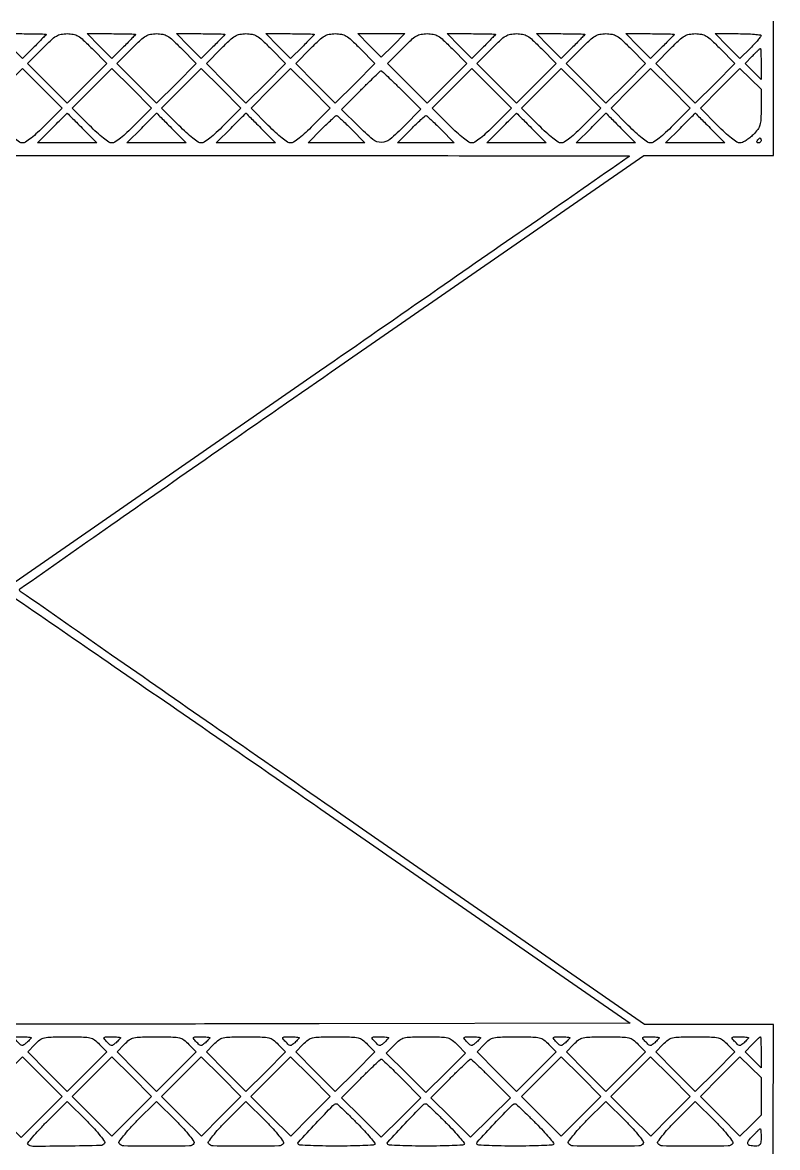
# Model space of a CAD drawing. Extents: x 0 to 836, y 5 to 589.
# Drawn here: x 448.59 to 474.32, y 217.88 to 256.21 of the extents above; entities that cross this region are included whole.
import ezdxf

# ---------------------------------------------------------------- set-up
doc = ezdxf.new("R2010")
doc.units = 0
doc.header["$MEASUREMENT"] = 0

msp = doc.modelspace()

# ---------------------------------------------------------------- linework, layer by layer
for points in [[(201.712326, 537.783562, -0.000001), (217.055896, 537.76491, -0.426088)], [(546.939, 229.3929, -0.000106), (546.943559, 250.949215, -0.000176), (546.957638, 269.095817, -0.000001), (546.976289, 285.583213, -0.415883)], [(836.0595, 588.6891), (420.497259, 588.710259, 0.000013), (261.145696, 588.714318, 0.000021), (126.989856, 588.708632), (4.934769, 588.698274, 0.19889), (4.878609, 588.675009, 0.198853), (4.855343, 588.618859), (4.83877, 516.273901, 0.000036), (4.826254, 436.744061, 0.000021), (4.8222, 342.282364), (4.8222, 95.946129), (4.469225, 95.920114, 0.031904), (4.160456, 95.877435, 0.315999), (4.075312, 95.787407, 0.415411), (4.137995, 95.703578, 0.035338), (4.43445, 95.6826), (4.8222, 95.6826), (4.8222, 50.2101), (4.8222, 4.7376), (420.462, 4.7376), (836.1018, 4.7376)], [(201.712326, 185.847562, -0.000001), (217.055896, 185.82891, -0.426088)], [(604.852986, 529.408162, -0.000002), (620.423836, 529.389509, -0.550615)], [(238.738155, 529.614638, -0.000002), (224.300981, 529.63329, -0.415836)], [(308.18842, 529.408162, -0.000002), (322.638019, 529.38951, -0.415836)], [(531.796111, 538.074638, -0.000002), (517.6951, 538.093291, -0.426056)], [(413.368417, 538.074638, -0.000002), (399.676779, 538.093291, -0.415815)], [(206.267293, 233.405114, -0.000001), (217.051222, 233.389599, -0.0589)], [(77.850638, 481.579418, -0.000002), (77.869294, 494.031443, -0.550517)], [(336.166934, 548.220763, -0.000002), (326.827688, 548.233536, -0.413812)], [(77.644162, 421.684687, -0.000002), (77.625507, 409.236574, -0.415775)], [(689.941022, 529.408162, -0.000003), (701.809045, 529.389505, -0.550493)], [(835.429914, 203.53197, -0.00002), (835.42504, 321.569549)], [(604.231838, 387.151416, -0.000003), (604.250494, 398.693431, -0.41574)], [(260.324089, 280.728444, -0.000002), (260.333986, 287.287743, -0.41377)], [(353.559855, 272.839759, -0.000004), (353.57633, 280.595162, -0.413589)], [(383.928812, 310.049111, -0.000004), (389.14615, 310.039211, -0.413656)], [(353.273145, 235.606241, -0.000004), (353.25667, 227.850838, -0.413589)], [(459.33088, 263.455003, 0.000017), (455.324137, 266.22906, 0.000027), (451.906001, 268.595156, 0.000004), (448.874149, 270.69358, 0.001686)], [(598.142374, 133.226362, -0.000004), (607.061927, 133.207701, -0.425827)], [(474.162277, 214.01685), (474.183854, 222.075), (471.985983, 222.075), (469.788112, 222.075), (459.147506, 229.4408, -0.000281), (455.065876, 232.269646, -0.000466), (451.625847, 234.661444, -0.000015), (448.515937, 236.828162, -0.154751), (448.483986, 236.869741, -0.339248), (448.497138, 236.911368, -0.000026), (451.597494, 239.081052, -0.000782), (455.031651, 241.476084, -0.00047), (459.115338, 244.308942), (469.769604, 251.685), (471.976302, 251.685), (474.183, 251.685), (474.183, 253.9692), (474.183, 256.2534)], [(430.776674, 217.500614, -0.000093), (446.15925, 217.504719)]]:
    msp.add_lwpolyline(points, format="xyb")
for points in [[(449.3952, 255.80607, -0.191991), (449.388715, 255.789804, -0.00116), (449.276262, 255.671737, -0.004547), (449.145518, 255.537567, -0.002853), (448.990305, 255.382933), (448.58541, 254.984126), (448.168635, 255.407263), (447.751861, 255.8304), (448.57353, 255.8304, -0.002775), (448.888598, 255.828651, -0.004626), (449.153835, 255.823253, -0.00086), (449.385601, 255.815991, -0.404568)], [(450.961298, 255.321791), (451.4646, 254.813182), (450.788135, 254.136717), (450.11167, 253.460252), (449.438502, 254.137392), (448.765335, 254.814531), (449.267969, 255.322466, -0.009579), (449.566143, 255.612456, -0.052997), (449.744526, 255.747063, -0.085743), (449.906257, 255.809694, -0.049642), (450.1143, 255.8304, -0.049684), (450.322385, 255.809672, -0.08576), (450.484174, 255.74698, -0.052959), (450.662692, 255.612227, -0.009557)], [(452.4408, 255.80607, -0.191991), (452.434315, 255.789804, -0.00116), (452.321862, 255.671737, -0.004547), (452.191118, 255.537567, -0.002853), (452.035905, 255.382933), (451.63101, 254.984126), (451.214235, 255.407263), (450.797461, 255.8304), (451.61913, 255.8304, -0.002775), (451.934198, 255.828651, -0.004626), (452.199435, 255.823253, -0.00086), (452.431201, 255.815991, -0.404568)], [(454.006898, 255.321791), (454.5102, 254.813182), (453.833735, 254.136717), (453.15727, 253.460252), (452.484102, 254.137392), (451.810935, 254.814531), (452.313569, 255.322466, -0.009579), (452.611743, 255.612456, -0.052997), (452.790126, 255.747063, -0.085743), (452.951857, 255.809694, -0.049642), (453.1599, 255.8304, -0.049684), (453.367985, 255.809672, -0.08576), (453.529774, 255.74698, -0.052959), (453.708292, 255.612227, -0.009557)], [(455.4864, 255.80607, -0.191991), (455.479915, 255.789804, -0.00116), (455.367462, 255.671737, -0.004547), (455.236718, 255.537567, -0.002853), (455.081505, 255.382933), (454.67661, 254.984126), (454.259835, 255.407263), (453.843061, 255.8304), (454.66473, 255.8304, -0.002775), (454.979798, 255.828651, -0.004626), (455.245035, 255.823253, -0.00086), (455.476801, 255.815991, -0.404568)], [(457.052498, 255.321791), (457.5558, 254.813182), (456.879335, 254.136717), (456.20287, 253.460252), (455.529702, 254.137392), (454.856535, 254.814531), (455.359169, 255.322466, -0.009579), (455.657343, 255.612456, -0.052997), (455.835726, 255.747063, -0.085743), (455.997457, 255.809694, -0.049642), (456.2055, 255.8304, -0.049684), (456.413585, 255.809672, -0.08576), (456.575374, 255.74698, -0.052959), (456.753892, 255.612227, -0.009557)], [(458.532, 255.80607, -0.191991), (458.525515, 255.789804, -0.00116), (458.413062, 255.671737, -0.004547), (458.282318, 255.537567, -0.002853), (458.127105, 255.382933), (457.72221, 254.984126), (457.305435, 255.407263), (456.888661, 255.8304), (457.71033, 255.8304, -0.002775), (458.025398, 255.828651, -0.004626), (458.290635, 255.823253, -0.00086), (458.522401, 255.815991, -0.404568)], [(460.098098, 255.321791), (460.6014, 254.813182), (459.924935, 254.136717), (459.24847, 253.460252), (458.575302, 254.137392), (457.902135, 254.814531), (458.404769, 255.322466, -0.009579), (458.702943, 255.612456, -0.052997), (458.881326, 255.747063, -0.085743), (459.043057, 255.809694, -0.049642), (459.2511, 255.8304, -0.049684), (459.459185, 255.809672, -0.08576), (459.620974, 255.74698, -0.052959), (459.799492, 255.612227, -0.009557)], [(463.228298, 255.321791), (463.7316, 254.813182), (463.055135, 254.136717), (462.37867, 253.460252), (461.705502, 254.137392), (461.032335, 254.814531), (461.534969, 255.322466, -0.009579), (461.833143, 255.612456, -0.052997), (462.011526, 255.747063, -0.085743), (462.173257, 255.809694, -0.049642), (462.3813, 255.8304, -0.049684), (462.589385, 255.809672, -0.08576), (462.751174, 255.74698, -0.052959), (462.929692, 255.612227, -0.009557)], [(464.7078, 255.80607, -0.191991), (464.701315, 255.789804, -0.00116), (464.588862, 255.671737, -0.004547), (464.458118, 255.537567, -0.002853), (464.302905, 255.382933), (463.89801, 254.984126), (463.481235, 255.407263), (463.064461, 255.8304), (463.88613, 255.8304, -0.002775), (464.201198, 255.828651, -0.004626), (464.466435, 255.823253, -0.00086), (464.698201, 255.815991, -0.404568)], [(466.273898, 255.321791), (466.7772, 254.813182), (466.100735, 254.136717), (465.42427, 253.460252), (464.751102, 254.137392), (464.077935, 254.814531), (464.580569, 255.322466, -0.009579), (464.878743, 255.612456, -0.052997), (465.057126, 255.747063, -0.085743), (465.218857, 255.809694, -0.049642), (465.4269, 255.8304, -0.049684), (465.634985, 255.809672, -0.08576), (465.796774, 255.74698, -0.052959), (465.975292, 255.612227, -0.009557)], [(467.7534, 255.80607, -0.191991), (467.746915, 255.789804, -0.00116), (467.634462, 255.671737, -0.004547), (467.503718, 255.537567, -0.002853), (467.348505, 255.382933), (466.94361, 254.984126), (466.526835, 255.407263), (466.110061, 255.8304), (466.93173, 255.8304, -0.002775), (467.246798, 255.828651, -0.004626), (467.512035, 255.823253, -0.00086), (467.743801, 255.815991, -0.404568)], [(469.319498, 255.321791), (469.8228, 254.813182), (469.146335, 254.136717), (468.46987, 253.460252), (467.796702, 254.137392), (467.123535, 254.814531), (467.626169, 255.322466, -0.009579), (467.924343, 255.612456, -0.052997), (468.102726, 255.747063, -0.085743), (468.264457, 255.809694, -0.049642), (468.4725, 255.8304, -0.049684), (468.680585, 255.809672, -0.08576), (468.842374, 255.74698, -0.052959), (469.020892, 255.612227, -0.009557)], [(470.799, 255.80607, -0.191991), (470.792515, 255.789804, -0.00116), (470.680062, 255.671737, -0.004547), (470.549318, 255.537567, -0.002853), (470.394105, 255.382933), (469.98921, 254.984126), (469.572435, 255.407263), (469.155661, 255.8304), (469.97733, 255.8304, -0.002775), (470.292398, 255.828651, -0.004626), (470.557635, 255.823253, -0.00086), (470.789401, 255.815991, -0.404568)], [(472.365098, 255.321791), (472.8684, 254.813182), (472.191935, 254.136717), (471.51547, 253.460252), (470.842302, 254.137392), (470.169135, 254.814531), (470.671769, 255.322466, -0.009579), (470.969943, 255.612456, -0.052997), (471.148326, 255.747063, -0.085743), (471.310057, 255.809694, -0.049642), (471.5181, 255.8304, -0.049684), (471.726185, 255.809672, -0.08576), (471.887974, 255.74698, -0.052959), (472.066492, 255.612227, -0.009557)], [(473.76, 255.763414, -0.17053), (473.745757, 255.722868, -0.008313), (473.653445, 255.61153, -0.012715), (473.536239, 255.481689, -0.008761), (473.397259, 255.340425), (473.034518, 254.984422), (472.617889, 255.407411), (472.201261, 255.8304), (472.98063, 255.8304, -0.008061), (473.27946, 255.825582, -0.013375), (473.53106, 255.810723, -0.006979), (473.736085, 255.790215, -0.381304)], [(473.76, 254.795677), (473.76, 254.268554), (473.488564, 254.53999), (473.217128, 254.811426), (473.462092, 255.067113, -0.005043), (473.557893, 255.165109, -0.007778), (473.642874, 255.247692, -0.003273), (473.716555, 255.316193, -0.18777), (473.733528, 255.3228, -0.396752), (473.744243, 255.312709, -0.002451), (473.752224, 255.167958, -0.007838), (473.758097, 254.997798, -0.004707)], [(449.353711, 252.701017, -0.012199), (449.104691, 252.462028, -0.019816), (448.880618, 252.272979, -0.01918), (448.693734, 252.138758, -0.14717), (448.5915, 252.108, -0.147121), (448.489298, 252.138738, -0.019196), (448.302551, 252.272815, -0.01983), (448.078679, 252.461658, -0.012217), (447.829958, 252.700343), (447.242154, 253.292686), (447.915512, 253.970017), (448.58887, 254.647348), (449.265527, 253.970691), (449.942184, 253.294034)], [(452.399311, 252.701017, -0.012199), (452.150291, 252.462028, -0.019816), (451.926218, 252.272979, -0.01918), (451.739334, 252.138758, -0.14717), (451.6371, 252.108, -0.147121), (451.534898, 252.138738, -0.019196), (451.348151, 252.272815, -0.01983), (451.124279, 252.461658, -0.012217), (450.875558, 252.700343), (450.287754, 253.292686), (450.961112, 253.970017), (451.63447, 254.647348), (452.311127, 253.970691), (452.987784, 253.294034)], [(455.444911, 252.701017, -0.012199), (455.195891, 252.462028, -0.019816), (454.971818, 252.272979, -0.01918), (454.784934, 252.138758, -0.14717), (454.6827, 252.108, -0.147121), (454.580498, 252.138738, -0.019196), (454.393751, 252.272815, -0.01983), (454.169879, 252.461658, -0.012217), (453.921158, 252.700343), (453.333354, 253.292686), (454.006712, 253.970017), (454.68007, 254.647348), (455.356727, 253.970691), (456.033384, 253.294034)], [(458.490511, 252.701017, -0.012199), (458.241491, 252.462028, -0.019816), (458.017418, 252.272979, -0.01918), (457.830534, 252.138758, -0.14717), (457.7283, 252.108, -0.147121), (457.626098, 252.138738, -0.019196), (457.439351, 252.272815, -0.01983), (457.215479, 252.461658, -0.012217), (456.966758, 252.700343), (456.378954, 253.292686), (457.052312, 253.970017), (457.72567, 254.647348), (458.402327, 253.970691), (459.078984, 253.294034)], [(461.512209, 253.907803), (462.169662, 253.254207), (461.60095, 252.681103, -0.022797), (461.109906, 252.229432, -0.175632), (460.821069, 252.123882, -0.17516), (460.531261, 252.227759, -0.022649), (460.035574, 252.676978), (459.462202, 253.245957), (460.116066, 253.903678, -0.003034), (460.369775, 254.155806, -0.004819), (460.590317, 254.368194, -0.001307), (460.784033, 254.550229, -0.19017), (460.812344, 254.5614, -0.1887), (460.840717, 254.550297, -0.001299), (461.035425, 254.369406, -0.004791), (461.257126, 254.158349, -0.003017)], [(464.666311, 252.701017, -0.012199), (464.417291, 252.462028, -0.019816), (464.193218, 252.272979, -0.01918), (464.006334, 252.138758, -0.14717), (463.9041, 252.108, -0.147121), (463.801898, 252.138738, -0.019196), (463.615151, 252.272815, -0.01983), (463.391279, 252.461658, -0.012217), (463.142558, 252.700343), (462.554754, 253.292686), (463.228112, 253.970017), (463.90147, 254.647348), (464.578127, 253.970691), (465.254784, 253.294034)], [(467.711911, 252.701017, -0.012199), (467.462891, 252.462028, -0.019816), (467.238818, 252.272979, -0.01918), (467.051934, 252.138758, -0.14717), (466.9497, 252.108, -0.147121), (466.847498, 252.138738, -0.019196), (466.660751, 252.272815, -0.01983), (466.436879, 252.461658, -0.012217), (466.188158, 252.700343), (465.600354, 253.292686), (466.273712, 253.970017), (466.94707, 254.647348), (467.623727, 253.970691), (468.300384, 253.294034)], [(470.757511, 252.701017, -0.012199), (470.508491, 252.462028, -0.019816), (470.284418, 252.272979, -0.01918), (470.097534, 252.138758, -0.14717), (469.9953, 252.108, -0.147121), (469.893098, 252.138738, -0.019196), (469.706351, 252.272815, -0.01983), (469.482479, 252.461658, -0.012217), (469.233758, 252.700343), (468.645954, 253.292686), (469.319312, 253.970017), (469.99267, 254.647348), (470.669327, 253.970691), (471.345984, 253.294034)], [(473.76, 253.299963, -0.009715), (473.75245, 252.911438, -0.06235), (473.720523, 252.717788, -0.089655), (473.645864, 252.569626, -0.031055), (473.489604, 252.386978, -0.029503), (473.37315, 252.28021, -0.031134), (473.24693, 252.18995, -0.032777), (473.129115, 252.126652, -0.107279), (473.043185, 252.108, -0.145644), (472.939121, 252.13897, -0.020281), (472.753884, 252.27095, -0.020328), (472.530477, 252.459225, -0.012082), (472.279358, 252.700343), (471.691554, 253.292686), (472.363641, 253.968738), (473.035728, 254.64479), (473.397864, 254.289381), (473.76, 253.933971)], [(450.6219, 252.6156), (451.124203, 252.108), (450.1143, 252.108), (449.104397, 252.108), (449.6067, 252.6156, -0.000494), (449.79968, 252.81023, -0.000817), (449.963008, 252.974092, -0.000038), (450.110609, 253.121671, -0.198873), (450.1143, 253.1232, -0.198873), (450.117991, 253.121671, -0.000038), (450.265592, 252.974092, -0.000817), (450.42892, 252.81023, -0.000494)], [(453.6675, 252.6156), (454.169803, 252.108), (453.1599, 252.108), (452.149997, 252.108), (452.6523, 252.6156, -0.000494), (452.84528, 252.81023, -0.000817), (453.008608, 252.974092, -0.000038), (453.156209, 253.121671, -0.198873), (453.1599, 253.1232, -0.198873), (453.163591, 253.121671, -0.000038), (453.311192, 252.974092, -0.000817), (453.47452, 252.81023, -0.000494)], [(456.7131, 252.6156), (457.215403, 252.108), (456.2055, 252.108), (455.195597, 252.108), (455.6979, 252.6156, -0.000494), (455.89088, 252.81023, -0.000817), (456.054208, 252.974092, -0.000038), (456.201809, 253.121671, -0.198873), (456.2055, 253.1232, -0.198873), (456.209191, 253.121671, -0.000038), (456.356792, 252.974092, -0.000817), (456.52012, 252.81023, -0.000494)], [(459.801, 252.5733), (460.26052, 252.108), (459.2934, 252.108), (458.32628, 252.108), (458.7858, 252.5733, -0.004887), (458.965396, 252.751635, -0.007538), (459.12446, 252.901918, -0.003124), (459.262357, 253.026747, -0.184412), (459.2934, 253.0386, -0.184412), (459.324443, 253.026747, -0.003124), (459.46234, 252.901918, -0.007538), (459.621404, 252.751635, -0.004887)], [(462.8466, 252.5733), (463.30612, 252.108), (462.339, 252.108), (461.37188, 252.108), (461.8314, 252.5733, -0.004887), (462.010996, 252.751635, -0.007538), (462.17006, 252.901918, -0.003124), (462.307957, 253.026747, -0.184412), (462.339, 253.0386, -0.184412), (462.370043, 253.026747, -0.003124), (462.50794, 252.901918, -0.007538), (462.667004, 252.751635, -0.004887)], [(465.9345, 252.6156), (466.436803, 252.108), (465.4269, 252.108), (464.416997, 252.108), (464.9193, 252.6156, -0.000494), (465.11228, 252.81023, -0.000817), (465.275608, 252.974092, -0.000038), (465.423209, 253.121671, -0.198873), (465.4269, 253.1232, -0.198873), (465.430591, 253.121671, -0.000038), (465.578192, 252.974092, -0.000817), (465.74152, 252.81023, -0.000494)], [(468.9801, 252.6156), (469.482403, 252.108), (468.4725, 252.108), (467.462597, 252.108), (467.9649, 252.6156, -0.000494), (468.15788, 252.81023, -0.000817), (468.321208, 252.974092, -0.000038), (468.468809, 253.121671, -0.198873), (468.4725, 253.1232, -0.198873), (468.476191, 253.121671, -0.000038), (468.623792, 252.974092, -0.000817), (468.78712, 252.81023, -0.000494)], [(472.0257, 252.6156), (472.528003, 252.108), (471.5181, 252.108), (470.508197, 252.108), (471.0105, 252.6156, -0.000494), (471.20348, 252.81023, -0.000817), (471.366808, 252.974092, -0.000038), (471.514409, 253.121671, -0.198873), (471.5181, 253.1232, -0.198873), (471.521791, 253.121671, -0.000038), (471.669392, 252.974092, -0.000817), (471.83272, 252.81023, -0.000494)], [(473.76, 252.1926, -0.105053), (473.753142, 252.16032, -0.099167), (473.733682, 252.132851, -0.09642), (473.704607, 252.11444, -0.093332), (473.670407, 252.108, -0.108972), (473.640379, 252.114623, -0.182303), (473.622491, 252.132851, -0.161196), (473.619859, 252.160274, -0.082592), (473.6331, 252.1926, -0.029505), (473.655857, 252.224983, -0.035638), (473.680986, 252.252349, -0.038439), (473.704865, 252.271655, -0.151918), (473.722693, 252.2772, -0.210953), (473.736959, 252.270901, -0.081139), (473.749041, 252.252349, -0.061769), (473.757264, 252.224989, -0.042167)], [(469.266904, 251.647504, -0.044808), (469.233656, 251.619735, -0.000003), (466.150128, 249.481632, -0.000115), (462.745756, 247.122248, -0.000069), (458.70926, 244.326979), (448.189112, 237.043951), (447.970085, 237.187463, -0.006332), (447.574705, 237.453743, -0.000005), (437.435577, 244.470642, -0.000001), (427.144575, 251.592821, -0.031429), (427.06785, 251.653386, -0.68745), (427.072825, 251.666415, -0.000003), (433.251625, 251.675713, -0.000234), (440.06632, 251.682729, -0.00014), (448.1685, 251.685, -0.000166), (456.270527, 251.682306, -0.000278), (463.084715, 251.673985, -0.000004), (469.26052, 251.662955, -0.66753)], [(458.755433, 229.41405), (469.294779, 222.1173), (458.703689, 222.095822, -0.000319), (453.886764, 222.089126, -0.000188), (448.131589, 222.086962, -0.000188), (442.382554, 222.089124, -0.000322), (437.586156, 222.095822), (427.059714, 222.1173), (437.571807, 229.406116, -0.000228), (441.607251, 232.201465, -0.000378), (445.015388, 234.556173, -0.000012), (448.100491, 236.684141, -0.121676), (448.149994, 236.702866, -0.182365), (448.199524, 236.690677, -0.000017), (451.292605, 234.565049, -0.000535), (454.709512, 232.211319, -0.000323)], [(448.8876, 221.622812, -0.177618), (448.881254, 221.60551, -0.009495), (448.841931, 221.560868, -0.013916), (448.791697, 221.508953, -0.009614), (448.732132, 221.452927, -0.027036), (448.63542, 221.374479, -0.182373), (448.57692, 221.358499, -0.165425), (448.519259, 221.384387, -0.021342), (448.42292, 221.482115, -0.014799), (448.328622, 221.592723, -0.369991), (448.329821, 221.629746, -0.204153), (448.373302, 221.649525, -0.006034), (448.578388, 221.652, -0.008855), (448.696946, 221.6499, -0.014676), (448.796769, 221.643426, -0.008343), (448.877349, 221.634461, -0.377347)], [(451.21639, 221.395809), (451.461837, 221.139619), (450.786754, 220.464535), (450.11167, 219.789452), (449.439869, 220.465217), (448.768068, 221.140981), (449.012862, 221.39649, -0.042515), (449.184789, 221.547841, -0.102585), (449.337881, 221.618498, -0.052039), (449.56252, 221.646488, -0.004995), (450.1143, 221.652, -0.004992), (450.666444, 221.646488, -0.052156), (450.890939, 221.618465, -0.102707), (451.044044, 221.547673, -0.04228)], [(451.9332, 221.622812, -0.177618), (451.926854, 221.60551, -0.009495), (451.887531, 221.560868, -0.013916), (451.837297, 221.508953, -0.009614), (451.777732, 221.452927, -0.027036), (451.68102, 221.374479, -0.182373), (451.62252, 221.358499, -0.165425), (451.564859, 221.384387, -0.021342), (451.46852, 221.482115, -0.014799), (451.374222, 221.592723, -0.369991), (451.375421, 221.629746, -0.204153), (451.418902, 221.649525, -0.006034), (451.623988, 221.652, -0.008855), (451.742546, 221.6499, -0.014676), (451.842369, 221.643426, -0.008343), (451.922949, 221.634461, -0.377347)], [(454.26199, 221.395809), (454.507437, 221.139619), (453.832354, 220.464535), (453.15727, 219.789452), (452.485469, 220.465217), (451.813668, 221.140981), (452.058462, 221.39649, -0.042515), (452.230389, 221.547841, -0.102585), (452.383481, 221.618498, -0.052039), (452.60812, 221.646488, -0.004995), (453.1599, 221.652, -0.004992), (453.712044, 221.646488, -0.052156), (453.936539, 221.618465, -0.102707), (454.089644, 221.547673, -0.04228)], [(454.9788, 221.622812, -0.177618), (454.972454, 221.60551, -0.009495), (454.933131, 221.560868, -0.013916), (454.882897, 221.508953, -0.009614), (454.823332, 221.452927, -0.027036), (454.72662, 221.374479, -0.182373), (454.66812, 221.358499, -0.165425), (454.610459, 221.384387, -0.021342), (454.51412, 221.482115, -0.014799), (454.419822, 221.592723, -0.369991), (454.421021, 221.629746, -0.204153), (454.464502, 221.649525, -0.006034), (454.669588, 221.652, -0.008855), (454.788146, 221.6499, -0.014676), (454.887969, 221.643426, -0.008343), (454.968549, 221.634461, -0.377347)], [(457.30759, 221.395809), (457.553037, 221.139619), (456.877954, 220.464535), (456.20287, 219.789452), (455.531069, 220.465217), (454.859268, 221.140981), (455.104062, 221.39649, -0.042515), (455.275989, 221.547841, -0.102585), (455.429081, 221.618498, -0.052039), (455.65372, 221.646488, -0.004995), (456.2055, 221.652, -0.004992), (456.757644, 221.646488, -0.052156), (456.982139, 221.618465, -0.102707), (457.135244, 221.547673, -0.04228)], [(458.0244, 221.622812, -0.177618), (458.018054, 221.60551, -0.009495), (457.978731, 221.560868, -0.013916), (457.928497, 221.508953, -0.009614), (457.868932, 221.452927, -0.027036), (457.77222, 221.374479, -0.182373), (457.71372, 221.358499, -0.165425), (457.656059, 221.384387, -0.021342), (457.55972, 221.482115, -0.014799), (457.465422, 221.592723, -0.369991), (457.466621, 221.629746, -0.204153), (457.510102, 221.649525, -0.006034), (457.715188, 221.652, -0.008855), (457.833746, 221.6499, -0.014676), (457.933569, 221.643426, -0.008343), (458.014149, 221.634461, -0.377347)], [(460.35319, 221.395809), (460.598637, 221.139619), (459.923554, 220.464535), (459.24847, 219.789452), (458.576669, 220.465217), (457.904868, 221.140981), (458.149662, 221.39649, -0.042515), (458.321589, 221.547841, -0.102585), (458.474681, 221.618498, -0.052039), (458.69932, 221.646488, -0.004995), (459.2511, 221.652, -0.004992), (459.803244, 221.646488, -0.052156), (460.027739, 221.618465, -0.102707), (460.180844, 221.547673, -0.04228)], [(461.07, 221.622812, -0.177618), (461.063654, 221.60551, -0.009495), (461.024331, 221.560868, -0.013916), (460.974097, 221.508953, -0.009614), (460.914532, 221.452927, -0.027036), (460.81782, 221.374479, -0.182373), (460.75932, 221.358499, -0.165425), (460.701659, 221.384387, -0.021342), (460.60532, 221.482115, -0.014799), (460.511022, 221.592723, -0.369991), (460.512221, 221.629746, -0.204153), (460.555702, 221.649525, -0.006034), (460.760788, 221.652, -0.008855), (460.879346, 221.6499, -0.014676), (460.979169, 221.643426, -0.008343), (461.059749, 221.634461, -0.377347)], [(463.421196, 221.374063), (463.690583, 221.096126), (463.014792, 220.424298), (462.339, 219.752469), (461.663208, 220.424298), (460.987417, 221.096126), (461.256804, 221.374063, -0.03428), (461.44305, 221.541573, -0.103507), (461.595389, 221.616608, -0.057399), (461.81027, 221.646171, -0.005512), (462.339, 221.652, -0.005512), (462.86773, 221.646171, -0.057399), (463.082611, 221.616608, -0.103507), (463.23495, 221.541573, -0.03428)], [(464.2002, 221.622812, -0.177618), (464.193854, 221.60551, -0.009495), (464.154531, 221.560868, -0.013916), (464.104297, 221.508953, -0.009614), (464.044732, 221.452927, -0.027036), (463.94802, 221.374479, -0.182373), (463.88952, 221.358499, -0.165425), (463.831859, 221.384387, -0.021342), (463.73552, 221.482115, -0.014799), (463.641222, 221.592723, -0.369991), (463.642421, 221.629746, -0.204153), (463.685902, 221.649525, -0.006034), (463.890988, 221.652, -0.008855), (464.009546, 221.6499, -0.014676), (464.109369, 221.643426, -0.008343), (464.189949, 221.634461, -0.377347)], [(466.52899, 221.395809), (466.774437, 221.139619), (466.099354, 220.464535), (465.42427, 219.789452), (464.752469, 220.465217), (464.080668, 221.140981), (464.325462, 221.39649, -0.042515), (464.497389, 221.547841, -0.102585), (464.650481, 221.618498, -0.052039), (464.87512, 221.646488, -0.004995), (465.4269, 221.652, -0.004992), (465.979044, 221.646488, -0.052156), (466.203539, 221.618465, -0.102707), (466.356644, 221.547673, -0.04228)], [(467.2458, 221.622812, -0.177618), (467.239454, 221.60551, -0.009495), (467.200131, 221.560868, -0.013916), (467.149897, 221.508953, -0.009614), (467.090332, 221.452927, -0.027036), (466.99362, 221.374479, -0.182373), (466.93512, 221.358499, -0.165425), (466.877459, 221.384387, -0.021342), (466.78112, 221.482115, -0.014799), (466.686822, 221.592723, -0.369991), (466.688021, 221.629746, -0.204153), (466.731502, 221.649525, -0.006034), (466.936588, 221.652, -0.008855), (467.055146, 221.6499, -0.014676), (467.154969, 221.643426, -0.008343), (467.235549, 221.634461, -0.377347)], [(469.57459, 221.395809), (469.820037, 221.139619), (469.144954, 220.464535), (468.46987, 219.789452), (467.798069, 220.465217), (467.126268, 221.140981), (467.371062, 221.39649, -0.042515), (467.542989, 221.547841, -0.102585), (467.696081, 221.618498, -0.052039), (467.92072, 221.646488, -0.004995), (468.4725, 221.652, -0.004992), (469.024644, 221.646488, -0.052156), (469.249139, 221.618465, -0.102707), (469.402244, 221.547673, -0.04228)], [(470.2914, 221.622812, -0.177618), (470.285054, 221.60551, -0.009495), (470.245731, 221.560868, -0.013916), (470.195497, 221.508953, -0.009614), (470.135932, 221.452927, -0.027036), (470.03922, 221.374479, -0.182373), (469.98072, 221.358499, -0.165425), (469.923059, 221.384387, -0.021342), (469.82672, 221.482115, -0.014799), (469.732422, 221.592723, -0.369991), (469.733621, 221.629746, -0.204153), (469.777102, 221.649525, -0.006034), (469.982188, 221.652, -0.008855), (470.100746, 221.6499, -0.014676), (470.200569, 221.643426, -0.008343), (470.281149, 221.634461, -0.377347)], [(472.62019, 221.395809), (472.865637, 221.139619), (472.190554, 220.464535), (471.51547, 219.789452), (470.843669, 220.465217), (470.171868, 221.140981), (470.416662, 221.39649, -0.042515), (470.588589, 221.547841, -0.102585), (470.741681, 221.618498, -0.052039), (470.96632, 221.646488, -0.004995), (471.5181, 221.652, -0.004992), (472.070244, 221.646488, -0.052156), (472.294739, 221.618465, -0.102707), (472.447844, 221.547673, -0.04228)], [(473.337, 221.622812, -0.177618), (473.330654, 221.60551, -0.009495), (473.291331, 221.560868, -0.013916), (473.241097, 221.508953, -0.009614), (473.181532, 221.452927, -0.027036), (473.08482, 221.374479, -0.182373), (473.02632, 221.358499, -0.165425), (472.968659, 221.384387, -0.021342), (472.87232, 221.482115, -0.014799), (472.778022, 221.592723, -0.369991), (472.779221, 221.629746, -0.204153), (472.822702, 221.649525, -0.006034), (473.027788, 221.652, -0.008855), (473.146346, 221.6499, -0.014676), (473.246169, 221.643426, -0.008343), (473.326749, 221.634461, -0.377347)], [(473.76, 221.124877), (473.76, 220.597754), (473.488564, 220.86919), (473.217128, 221.140626), (473.462092, 221.396313, -0.005043), (473.557893, 221.494309, -0.007778), (473.642874, 221.576892, -0.003273), (473.716555, 221.645393, -0.18777), (473.733528, 221.652, -0.396752), (473.744243, 221.641909, -0.002451), (473.752224, 221.497158, -0.007838), (473.758097, 221.326998, -0.004707)], [(461.516191, 220.233021), (462.169913, 219.575443), (461.493057, 218.902556), (460.8162, 218.229669), (460.139343, 218.902556), (459.462487, 219.575443), (460.116209, 220.233021, -0.00331), (460.370135, 220.485087, -0.005234), (460.591491, 220.697436, -0.001538), (460.785465, 220.878537, -0.189215), (460.8162, 220.8906, -0.189215), (460.846935, 220.878537, -0.001538), (461.040909, 220.697436, -0.005234), (461.262265, 220.485087, -0.00331)], [(464.561791, 220.233021), (465.215513, 219.575443), (464.538657, 218.902556), (463.8618, 218.229669), (463.184943, 218.902556), (462.508087, 219.575443), (463.161809, 220.233021, -0.00331), (463.415735, 220.485087, -0.005234), (463.637091, 220.697436, -0.001538), (463.831065, 220.878537, -0.189215), (463.8618, 220.8906, -0.189215), (463.892535, 220.878537, -0.001538), (464.086509, 220.697436, -0.005234), (464.307865, 220.485087, -0.00331)], [(451.389227, 218.02379, -0.253939), (451.259502, 217.949539, -0.002265), (450.094835, 217.928616, -0.002638), (448.940478, 217.919201, -0.199661), (448.772165, 217.988635, -0.381377), (448.769621, 218.033464, -0.006704), (448.9359, 218.236828, -0.0131), (449.148566, 218.476864, -0.007896), (449.412459, 218.75065), (450.111788, 219.45363), (450.779614, 218.785805, -0.009986), (451.039131, 218.515709, -0.017681), (451.240495, 218.281484, -0.012716), (451.386949, 218.088557, -0.303171)], [(454.434827, 218.02379, -0.255971), (454.278078, 217.934864, -0.003636), (453.160135, 217.926383, -0.003635), (452.042162, 217.934161, -0.25614), (451.885467, 218.022991, -0.303313), (451.887728, 218.086802, -0.012062), (452.035546, 218.281846, -0.01734), (452.236463, 218.516869, -0.010115), (452.492509, 218.785065), (453.15727, 219.453748), (453.825155, 218.785863, -0.009985), (454.084696, 218.515744, -0.017679), (454.286079, 218.2815, -0.012715), (454.432548, 218.088558, -0.303175)], [(457.480427, 218.02379, -0.255971), (457.323678, 217.934864, -0.003636), (456.205735, 217.926383, -0.003635), (455.087762, 217.934161, -0.25614), (454.931067, 218.022991, -0.303313), (454.933328, 218.086802, -0.012062), (455.081146, 218.281846, -0.01734), (455.282063, 218.516869, -0.010115), (455.538109, 218.785065), (456.20287, 219.453748), (456.870755, 218.785863, -0.009985), (457.130296, 218.515744, -0.017679), (457.331679, 218.2815, -0.012715), (457.478148, 218.088558, -0.303175)], [(459.995916, 218.707682, -0.008405), (460.243292, 218.450336, -0.013934), (460.442065, 218.224147, -0.007551), (460.595913, 218.033119, -0.378774), (460.593182, 217.988582, -0.184418), (460.540058, 217.964816, -0.002644), (460.187041, 217.946926, -0.006895), (459.773239, 217.933863, -0.004442), (459.2934, 217.9296, -0.004442), (458.813561, 217.933863, -0.006895), (458.399759, 217.946926, -0.002644), (458.046742, 217.964816, -0.184418), (457.993618, 217.988582, -0.403305), (457.992172, 218.065925, -0.001936), (458.583716, 218.698512, -0.002604), (459.171794, 219.316054, -0.203914), (459.2934, 219.3678, -0.189259), (459.324142, 219.355731, -0.001527), (459.51885, 219.17389, -0.005215), (459.741022, 218.960721, -0.003297)], [(463.041516, 218.707682, -0.008405), (463.288892, 218.450336, -0.013934), (463.487665, 218.224147, -0.007551), (463.641513, 218.033119, -0.378774), (463.638782, 217.988582, -0.184418), (463.585658, 217.964816, -0.002644), (463.232641, 217.946926, -0.006895), (462.818839, 217.933863, -0.004442), (462.339, 217.9296, -0.004442), (461.859161, 217.933863, -0.006895), (461.445359, 217.946926, -0.002644), (461.092342, 217.964816, -0.184418), (461.039218, 217.988582, -0.403305), (461.037772, 218.065925, -0.001936), (461.629316, 218.698512, -0.002604), (462.217394, 219.316054, -0.203914), (462.339, 219.3678, -0.189259), (462.369742, 219.355731, -0.001527), (462.56445, 219.17389, -0.005215), (462.786622, 218.960721, -0.003297)], [(466.087116, 218.707682, -0.008405), (466.334492, 218.450336, -0.013934), (466.533265, 218.224147, -0.007551), (466.687113, 218.033119, -0.378774), (466.684382, 217.988582, -0.184418), (466.631258, 217.964816, -0.002644), (466.278241, 217.946926, -0.006895), (465.864439, 217.933863, -0.004442), (465.3846, 217.9296, -0.004442), (464.904761, 217.933863, -0.006895), (464.490959, 217.946926, -0.002644), (464.137942, 217.964816, -0.184418), (464.084818, 217.988582, -0.403305), (464.083372, 218.065925, -0.001936), (464.674916, 218.698512, -0.002604), (465.262994, 219.316054, -0.203914), (465.3846, 219.3678, -0.189259), (465.415342, 219.355731, -0.001527), (465.61005, 219.17389, -0.005215), (465.832222, 218.960721, -0.003297)], [(469.747427, 218.02379, -0.255971), (469.590678, 217.934864, -0.003636), (468.472735, 217.926383, -0.003635), (467.354762, 217.934161, -0.25614), (467.198067, 218.022991, -0.303313), (467.200328, 218.086802, -0.012062), (467.348146, 218.281846, -0.01734), (467.549063, 218.516869, -0.010115), (467.805109, 218.785065), (468.46987, 219.453748), (469.137755, 218.785863, -0.009985), (469.397296, 218.515744, -0.017679), (469.598679, 218.2815, -0.012715), (469.745148, 218.088558, -0.303175)], [(472.793027, 218.02379, -0.255971), (472.636278, 217.934864, -0.003636), (471.518335, 217.926383, -0.003635), (470.400362, 217.934161, -0.25614), (470.243667, 218.022991, -0.303313), (470.245928, 218.086802, -0.012062), (470.393746, 218.281846, -0.01734), (470.594663, 218.516869, -0.010115), (470.850709, 218.785065), (471.51547, 219.453748), (472.183355, 218.785863, -0.009985), (472.442896, 218.515744, -0.017679), (472.644279, 218.2815, -0.012715), (472.790748, 218.088558, -0.303175)], [(473.76, 218.2257, -0.021655), (473.752944, 218.062867, -0.126009), (473.72475, 217.982475, -0.187622), (473.667492, 217.942297, -0.060305), (473.5626, 217.9296, -0.047079), (473.37745, 217.947072, -0.295499), (473.312021, 218.009612, -0.222599), (473.33328, 218.112, -0.03031), (473.478543, 218.283284, -0.005405), (473.568037, 218.374697, -0.008289), (473.647706, 218.451736, -0.0037), (473.716657, 218.515283, -0.186426), (473.733528, 218.5218, -0.379698), (473.744108, 218.512412, -0.007524), (473.752224, 218.434821, -0.013907), (473.758096, 218.339231, -0.008385)]]:
    msp.add_lwpolyline(points, format="xyb", close=True)
for points in [[(461.216937, 255.429663), (460.8162, 255.028926), (460.415463, 255.429663), (460.014726, 255.8304), (460.8162, 255.8304), (461.617674, 255.8304)], [(449.247183, 218.924965), (448.550548, 218.22833), (447.872965, 218.901938), (447.195382, 219.575547), (447.892185, 220.275989), (448.588988, 220.97643), (449.266403, 220.299015), (449.943818, 219.6216)], [(452.3139, 218.9448), (451.63973, 218.266652), (450.96293, 218.943452), (450.28613, 219.620252), (450.9603, 220.2984), (451.63447, 220.976548), (452.31127, 220.299748), (452.98807, 219.622948)], [(455.3595, 218.9448), (454.68533, 218.266652), (454.00853, 218.943452), (453.33173, 219.620252), (454.0059, 220.2984), (454.68007, 220.976548), (455.35687, 220.299748), (456.03367, 219.622948)], [(458.4051, 218.9448), (457.73093, 218.266652), (457.05413, 218.943452), (456.37733, 219.620252), (457.0515, 220.2984), (457.72567, 220.976548), (458.40247, 220.299748), (459.07927, 219.622948)], [(467.6265, 218.9448), (466.95233, 218.266652), (466.27553, 218.943452), (465.59873, 219.620252), (466.2729, 220.2984), (466.94707, 220.976548), (467.62387, 220.299748), (468.30067, 219.622948)], [(470.6721, 218.9448), (469.99793, 218.266652), (469.32113, 218.943452), (468.64433, 219.620252), (469.3185, 220.2984), (469.99267, 220.976548), (470.66947, 220.299748), (471.34627, 219.622948)], [(473.76, 219.6216), (473.76, 218.980029), (473.397864, 218.624619), (473.035728, 218.26921), (472.363499, 218.945405), (471.691269, 219.6216), (472.363499, 220.297795), (473.035728, 220.97399), (473.397864, 220.618581), (473.76, 220.263171)]]:
    msp.add_lwpolyline(points, close=True)

doc.saveas('drawing.dxf')
